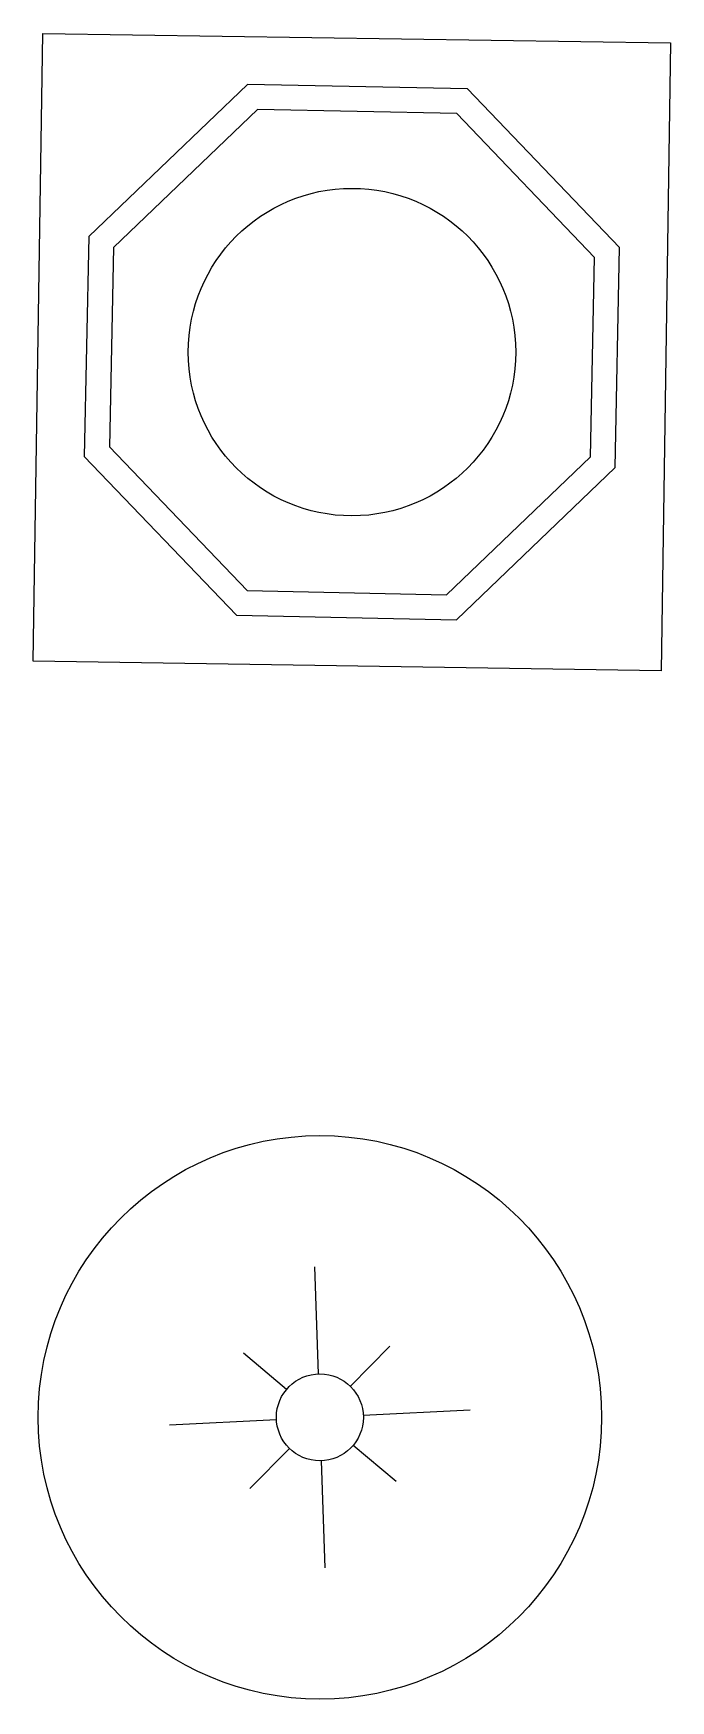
# Model space of a CAD drawing. Extents: x -2918 to -212, y 225 to 5715.
# Drawn here: x -854.65 to -848.15, y 817.32 to 834.31 of the extents above; entities that cross this region are included whole.
import ezdxf

# ---------------------------------------------------------------- set-up
doc = ezdxf.new("R2010")
doc.units = 0
doc.layers.get('0').update_dxf_attribs({"linetype": 'CONTINUOUS'})
doc.layers.add('ДВ_ГП_П_МАФ', color=20, linetype='CONTINUOUS')
doc.layers.add('ПРОТИВОПАРКОВОЧНЫЕ_БЕТОННЫ', color=130, linetype='CONTINUOUS')

# ---------------------------------------------------------------- blocks, each defined once
blk = doc.blocks.new('БЕТОННАЯ_ПОЛУСФЕРА')
at = {"layer": 'ПРОТИВОПАРКОВОЧНЫЕ_БЕТОННЫ'}
for points in [[(-0.0011, 0.0386), (-0.0039, 0.1335)], [(0.0272, 0.0274), (0.0624, 0.0628)], [(-0.0294, 0.025), (-0.0674, 0.0574)], [(0.0385, 0.0017), (0.1334, 0.0059)], [(-0.1334, -0.0059), (-0.0385, -0.0017)], [(-0.0624, -0.0628), (-0.0272, -0.0274)], [(0.0674, -0.0574), (0.0294, -0.025)], [(0.0039, -0.1335), (0.0011, -0.0386)]]:
    blk.add_lwpolyline(points, dxfattribs=at)
for radius in [0.25, 0.0386]:
    blk.add_circle((0, 0), radius, dxfattribs=at)
blk = doc.blocks.new('УРНА__')
at = {"layer": 'ДВ_ГП_П_МАФ'}
for points in [[(-0.2, -0.2), (-0.2, 0.2), (0.2, 0.2), (0.2, -0.2)], [(-0.0691, 0.1695), (-0.1687, 0.071), (-0.1695, -0.0691), (-0.071, -0.1687), (0.0691, -0.1695), (0.1687, -0.071), (0.1695, 0.0691), (0.071, 0.1687)], [(-0.0626, 0.1536), (-0.1529, 0.0644), (-0.1536, -0.0626), (-0.0644, -0.1529), (0.0626, -0.1536), (0.1529, -0.0644), (0.1536, 0.0626), (0.0644, 0.1529)]]:
    blk.add_lwpolyline(points, close=True, dxfattribs=at)
blk.add_circle((0, 0), 0.1043, dxfattribs=at)

msp = doc.modelspace()

# ---------------------------------------------------------------- block references
at = {"color": 1, "xscale": 16, "yscale": 16, "zscale": 16, "rotation": 359.129759508334}
msp.add_blockref('УРНА__', (-851.399, 831.06), dxfattribs=at)
at = {"xscale": 11.48599043908263, "yscale": 11.48599043908263, "zscale": 11.48599043908263, "rotation": 0.3033910983938313}
msp.add_blockref('БЕТОННАЯ_ПОЛУСФЕРА', (-851.726, 820.205), dxfattribs=at)

doc.saveas('drawing.dxf')
